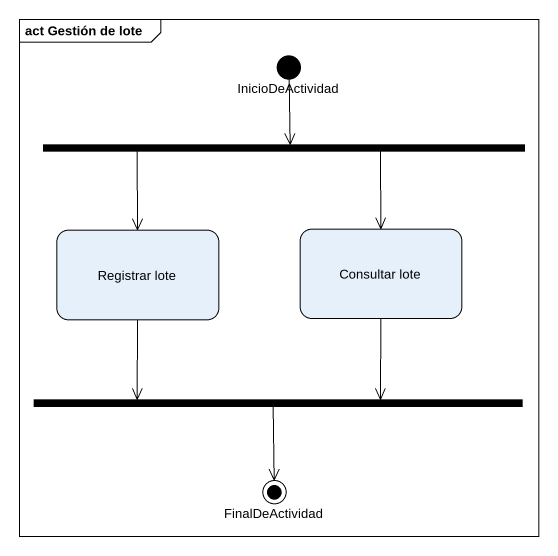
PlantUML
@startuml
mainframe act Gestión de lote
hide empty description
state InicioDeActividad <<start>>
state fork1 <<fork>>
state "Registrar lote" as Registrar_lote
state "Consultar lote" as Consultar_lote
state fork2 <<join>>
state FinalDeActividad <<end>>
InicioDeActividad --> fork1
fork1 --> Registrar_lote
fork1 --> Consultar_lote
Registrar_lote --> fork2
Consultar_lote --> fork2
fork2 --> FinalDeActividad
@enduml
